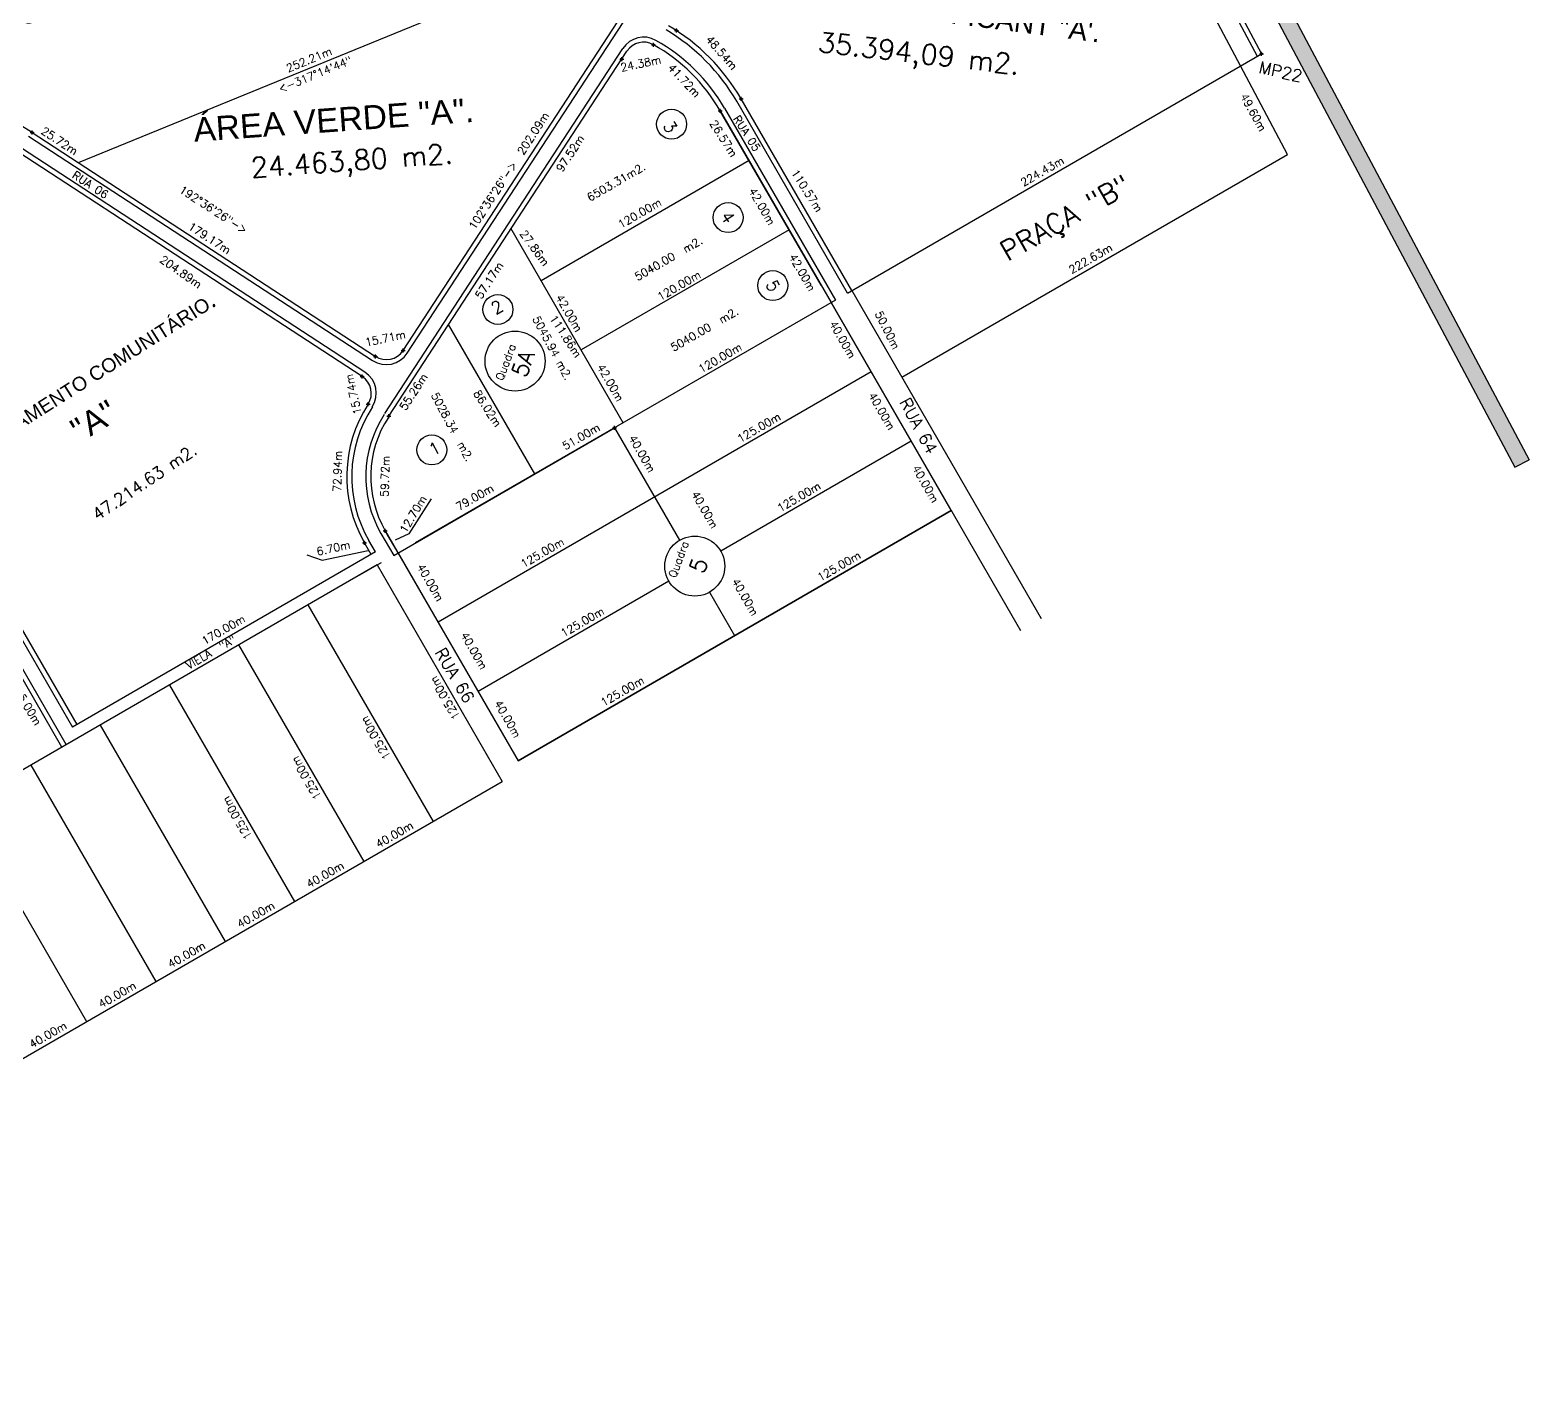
# Model space of a CAD drawing. Extents: x -23785941 to 8798891, y -8418521 to 21897894.
# Drawn here: x -21194 to -20445, y -2772 to -2096 of the extents above; entities that cross this region are included whole.
import ezdxf
from ezdxf.enums import TextEntityAlignment as Align

# ---------------------------------------------------------------- set-up
doc = ezdxf.new("R2010")
doc.units = 0
doc.header["$MEASUREMENT"] = 0
doc.header["$PDMODE"] = 34
doc.header["$PDSIZE"] = 1
doc.layers.get('0').update_dxf_attribs({"linetype": 'CONTINUOUS'})
for name, color, linetype in [('CALCADA', 3, 'CONTINUOUS'), ('REG120_280', 4, 'CONTINUOUS'), ('REG60_100', 2, 'CONTINUOUS'), ('RUA', 1, 'CONTINUOUS'), ('TER_POLI', 5, 'CONTINUOUS'), ('VEGE', 102, 'CONTINUOUS')]:
    doc.layers.add(name, color=color, linetype=linetype)
doc.styles.add('1_5MM', font='romans.shx', dxfattribs={"height": 6})
doc.styles.add('1MM', font='romans.shx', dxfattribs={"height": 4})
doc.styles.add('2_5MM', font='romans.shx', dxfattribs={"height": 10})
doc.styles.add('2MM', font='romans.shx', dxfattribs={"height": 8})
doc.styles.add('3MM', font='romans.shx', dxfattribs={"height": 12})

msp = doc.modelspace()

# ---------------------------------------------------------------- hatches: boundary and pattern name
msp.add_hatch(color=252).paths.add_polyline_path([(-20451.89, -2314.5), (-20444.83, -2310.75), (-20632.49, -1957.5), (-20952.64, -1354.85), (-20960.15, -1357.77), (-20639.55, -1961.25)])

# ---------------------------------------------------------------- linework, layer by layer
at = {"color": 5}
for p, q in [((-20721.16, -1839.06), (-20578.56, -2107.92)), ((-20798.68, -2223.55), (-20801.18, -2219.22))]:
    msp.add_line(p, q, dxfattribs=at)
at = {"color": 252}
for p, q in [((-20639.55, -1961.25), (-20451.89, -2314.5)), ((-20632.49, -1957.5), (-20444.83, -2310.75))]:
    msp.add_line(p, q, dxfattribs=at)
for p, q in [((-20588.96, -2113.93), (-20655.88, -1987.75)), ((-21007.62, -2256.15), (-20848.39, -2011.99)), ((-21169.9, -2162.25), (-20936.33, -2066.7)), ((-21014.68, -2288.93), (-20895.73, -2106.55)), ((-20785.45, -2227.46), (-20578.56, -2107.92)), ((-20565.52, -2158.13), (-20588.96, -2113.93)), ((-20783.29, -2226.21), (-20838.68, -2130.33)), ((-20798.68, -2223.55), (-20849.38, -2135.81)), ((-20833.7, -2162.94), (-20849.08, -2136.34)), ((-20849.07, -2136.33), (-20793.68, -2232.21)), ((-21193.46, -2146.88), (-21021.46, -2259.06)), ((-21028.01, -2269.11), (-21199.7, -2157.14)), ((-20834.7, -2161.21), (-20938.61, -2221.24)), ((-20758.27, -2269.5), (-20565.52, -2158.13)), ((-21314.64, -2194.07), (-21170.73, -2443.14)), ((-20897.58, -2292.24), (-20953.6, -2195.29)), ((-20814.69, -2195.84), (-20918.59, -2255.88)), ((-21178.12, -2454.33), (-21320.7, -2207.56)), ((-20791.51, -2230.96), (-21001.49, -2352.28)), ((-20793.68, -2232.21), (-20698.99, -2396.09)), ((-20783.29, -2226.21), (-20688.6, -2390.09)), ((-20941.74, -2317.76), (-20984.83, -2243.17)), ((-21014.97, -2289.56), (-21014.65, -2288.88)), ((-21012.31, -2358.53), (-20901.91, -2294.74)), ((-20451.89, -2314.5), (-20444.83, -2310.75)), ((-20993.49, -2330.32), (-21004.73, -2347.76)), ((-20733.64, -2336.11), (-20950.11, -2461.18)), ((-21023.54, -2358.09), (-21026.89, -2352.29)), ((-21010.14, -2357.28), (-21016.5, -2346.28)), ((-21016.5, -2346.28), (-20950.11, -2461.18)), ((-21004.73, -2347.76), (-21011.63, -2350.9)), ((-21021.37, -2356.84), (-21172.9, -2444.39)), ((-21048, -2360.96), (-21025.05, -2356.05)), ((-21020.53, -2363.28), (-21540.05, -2663.45)), ((-21029.22, -2368.3), (-21020.53, -2363.28)), ((-21020.53, -2363.28), (-21018.37, -2362.03)), ((-20854.42, -2376.94), (-20841.88, -2398.65))]:
    msp.add_line(p, q)
at = {"color": 1}
for p, q in [((-20733.64, -2336.11), (-20793.68, -2232.21)), ((-20773.67, -2266.84), (-20990.13, -2391.91)), ((-20901.91, -2294.74), (-20869.43, -2350.97)), ((-20753.66, -2301.48), (-20848.79, -2356.45)), ((-20950.11, -2461.18), (-20733.64, -2336.11)), ((-21010.14, -2357.28), (-20950.11, -2461.18)), ((-21020.53, -2363.28), (-20958, -2471.52)), ((-20874.77, -2371.45), (-20970.12, -2426.55)), ((-20854.42, -2376.94), (-20841.88, -2398.65)), ((-21055.17, -2383.29), (-20992.63, -2491.53)), ((-21089.8, -2403.31), (-21027.27, -2511.54)), ((-21124.44, -2423.32), (-21061.9, -2531.55)), ((-21159.07, -2443.33), (-21096.54, -2551.56)), ((-21193.71, -2463.34), (-21131.17, -2571.57)), ((-21477.52, -2771.69), (-20958, -2471.52)), ((-21228.34, -2483.35), (-21165.81, -2591.58))]:
    msp.add_line(p, q, dxfattribs=at)
for centre in [(-20873.4, -2143.03), (-20845.13, -2189.7), (-20822.8, -2223.68), (-20960.23, -2235.64), (-20993.24, -2305.83)]:
    msp.add_circle(centre, 7.5)
at = {"color": 0}
for centre, radius, start, end in [((-20926.27, -2180.95), 101.16, 30.02375, 59.49726), ((-20887.35, -2112.01), 10, 60.55312, 146.8881), ((-20926.27, -2180.95), 89.16, 30.02375, 60.55312), ((-21235.12, -2211.77), 77.11, 56.88813, 120.01869), ((-21016, -2250.68), 10, 236.8883, 326.88818), ((-20969.57, -2319.17), 66.2, 146.88778, 210.01869), ((-20969.57, -2319.17), 54.2, 146.88778, 210.01869)]:
    msp.add_arc(centre, radius, start, end, dxfattribs=at)
msp.add_arc((-21033.48, -2277.49), 10, 326.88813, 56.88782)
for p in [(-20870.96, -2096.26), (-20882.44, -2103.31), (-20898.35, -2110.57), (-20578.56, -2107.92), (-20849.08, -2136.34), (-20838.68, -2130.33), (-21192.99, -2147.19), (-21007.62, -2256.15), (-21021.46, -2259.06), (-21028.01, -2269.11), (-21025.02, -2283), (-21014.68, -2288.93), (-20901.91, -2294.74), (-21026.89, -2352.29), (-21016.5, -2346.28)]:
    msp.add_point(p)
at = {"layer": 'CALCADA'}
for p, q in [((-20723.36, -1840.23), (-20580.77, -2109.09)), ((-21005.53, -2257.51), (-20846.29, -2013.36)), ((-21016.77, -2287.56), (-20897.82, -2105.18)), ((-20846.91, -2135.08), (-20791.51, -2230.96)), ((-20785.45, -2227.46), (-20840.85, -2131.58)), ((-21194.83, -2148.97), (-21022.82, -2261.15)), ((-21026.65, -2267.02), (-21198.33, -2155.05)), ((-21316.8, -2195.32), (-21172.9, -2444.39)), ((-21175.96, -2453.08), (-21318.54, -2206.31)), ((-21021.37, -2356.84), (-21024.72, -2351.04)), ((-21018.66, -2347.53), (-21012.31, -2358.53))]:
    msp.add_line(p, q, dxfattribs=at)
for centre, radius, start, end in [((-20926.27, -2180.95), 98.66, 30.02375, 59.49726), ((-20887.35, -2112.01), 12.5, 60.55312, 146.8881), ((-20926.27, -2180.95), 91.66, 30.02375, 60.55312), ((-21016, -2250.68), 12.5, 236.8883, 326.88818), ((-21033.48, -2277.49), 12.5, 326.88813, 56.88782), ((-20969.57, -2319.17), 63.7, 146.88778, 210.01869), ((-20969.57, -2319.17), 56.7, 146.88778, 210.01869)]:
    msp.add_arc(centre, radius, start, end, dxfattribs=at)
at = {"layer": 'REG120_280'}
msp.add_line((-21055.64, -2358.23), (-21048, -2360.96), dxfattribs=at)
at = {"layer": 'TER_POLI'}
for centre in [(-20951.66, -2261.43), (-20861.81, -2363.89)]:
    msp.add_circle(centre, 15, dxfattribs=at)

# ---------------------------------------------------------------- texts
at = {"style": '1MM'}
for s, rotation, p in [('49.60m', 299.0433, (-20582.56, -2137.11)), ('222.63m', 30.13063, (-20664, -2210.16)), ('50.00m', 296.96821, (-20765.49, -2245.95)), ('40.00m', 299.94183, (-20787.87, -2250.65)), ('40.00m', 299.94183, (-20768.28, -2286.45)), ('125.00m', 30.01869, (-20829.78, -2294.65)), ('40.00m', 299.94183, (-20888.11, -2307.71)), ('40.00m', 299.94183, (-20746.44, -2322.81)), ('40.00m', 299.94183, (-20856.75, -2335.68)), ('125.00m', 30.01869, (-20809.77, -2329.28)), ('125.00m', 30.01869, (-20938.01, -2357.18)), ('125.00m', 30.01869, (-20789.76, -2363.92)), ('40.00m', 299.94183, (-20993.94, -2372.04)), ('40.00m', 299.94183, (-20836.59, -2379.32)), ('125.00m', 30.01869, (-20918, -2391.82)), ('40.00m', 299.94183, (-20972.1, -2406.17)), ('125.00m', 120.01869, (-20986.73, -2429.79)), ('125.00m', 30.01869, (-20897.99, -2426.45)), ('40.00m', 299.94183, (-20955.3, -2440.29)), ('125.00m', 120.01869, (-21021.36, -2449.8)), ('125.00m', 120.01869, (-21056, -2469.81)), ('125.00m', 120.01869, (-21090.63, -2489.82)), ('40.00m', 30.01869, (-21011.95, -2498.07)), ('40.00m', 30.01869, (-21046.58, -2518.08)), ('40.00m', 30.01869, (-21081.22, -2538.09)), ('40.00m', 30.01869, (-21115.85, -2558.1)), ('40.00m', 30.01869, (-21150.49, -2578.11)), ('40.00m', 30.01869, (-21185.12, -2598.12))]:
    msp.add_text(s, height=4, rotation=rotation, dxfattribs=at).set_placement(p, align=Align.MIDDLE)
at = {"color": 1, "insert": (-20578.99, -2111.45), "char_height": 6, "width": 53.397, "attachment_point": 1, "rotation": 347.3951, "style": '1_5MM'}
msp.add_mtext('MP22', dxfattribs=at)
at = {"attachment_point": 1}
for s, insert, char_height, width, rotation, style in [('3', (-20873.01, -2140.57), 6, 5.126, 304.15586, '1_5MM'), ('PRAÇA "B"', (-20710.5, -2203.17), 10, 186.806, 29.499, '2_5MM'), ('4', (-20844.16, -2185.77), 6, 6.407, 302.94165, '1_5MM'), ('5', (-20821.25, -2220.13), 6, 6.407, 298.46472, '1_5MM'), ('2', (-20964.35, -2233.04), 6, 3.204, 29.23474, '1_5MM'), ('RUA 64', (-20754.45, -2279.12), 6, 76.633, 298.211, '1_5MM'), ('1', (-20995.5, -2303.67), 6, 4.485, 27.48372, '1_5MM'), ('VIELA  "A"', (-21116.7, -2412.17), 4, 603.212, 29.84507, '1MM'), ('RUA 66', (-20986.84, -2404), 6, 67.027, 300.49362, '1_5MM')]:
    msp.add_mtext(s, dxfattribs=dict(at, insert=insert, char_height=char_height, width=width, rotation=rotation, style=style))
at = {"color": 1, "attachment_point": 1, "rotation": 69.49536}
for s, insert, char_height, style in [('Quadra', (-20961.53, -2270.15), 4, '1MM'), ('5A', (-20953.64, -2267.38), 8, '2MM')]:
    msp.add_mtext(s, dxfattribs=dict(at, insert=insert, char_height=char_height, style=style))
at = {"layer": 'REG60_100', "style": '1MM'}
for s, rotation, p in [('48.54m', 311.07666, (-20848.39, -2107.23)), ('24.38m', 11.52286, (-20888.8, -2112.72)), ('41.72m', 313.45536, (-20867.04, -2121.19)), ('26.57m', 302.52652, (-20847.41, -2150.18)), ('97.52m', 56.88786, (-20924.1, -2157.56)), ('224.43m', 30.01869, (-20688.12, -2166.6)), ('110.57m', 302.49875, (-20805.66, -2176.29)), ('42.00m', 299.94183, (-20828.19, -2184.08)), ('120.00m', 30.01869, (-20889.37, -2187.53)), ('179.17m', 326.94361, (-21104.32, -2200)), ('27.86m', 306.13936, (-20941.84, -2204.91)), ('204.89m', 325.09609, (-21118.63, -2216.82)), ('42.00m', 299.94183, (-20808.03, -2217.08)), ('57.17m', 56.88786, (-20964.56, -2221.02)), ('120.00m', 30.01869, (-20869.71, -2223.67)), ('42.00m', 299.94183, (-20924.6, -2237.42)), ('111.86m', 303.26168, (-20926.33, -2249)), ('120.00m', 30.01869, (-20849.19, -2259.85)), ('55.26m', 56.88786, (-21002.39, -2276.75)), ('42.00m', 299.94183, (-20903.94, -2272.2)), ('86.02m', 303.26168, (-20965.38, -2285.08)), ('51.00m', 30.01869, (-20918.61, -2299.16)), ('72.94m', 88.45313, (-21040.39, -2316.52)), ('59.72m', 88.45313, (-21016.65, -2319.02)), ('12.70m', 59.35304, (-21002.59, -2337.93)), ('79.00m', 30.01869, (-20971.78, -2329.5)), ('6.70m', 12.5899, (-21042.44, -2354.87)), ('170.00m', 30.01869, (-21097.46, -2395.69)), ('45.00m', 301.86814, (-21195.14, -2434.14))]:
    msp.add_text(s, height=4, rotation=rotation, dxfattribs=at).set_placement(p, align=Align.MIDDLE)
for s, rotation, p in [('6503.31m2.', 30.06347, (-20899.5, -2174.66)), ('5040.00  m2.', 30.06347, (-20873.32, -2212.95)), ('5045.94 m2.', 298.15838, (-20935.81, -2256.38)), ('5040.00  m2.', 30.06347, (-20855.34, -2248.29)), ('5028.34  m2.', 298.15838, (-20985.86, -2295.79))]:
    msp.add_text(s, height=4, rotation=rotation, dxfattribs=at).set_placement(p, align=Align.BOTTOM_CENTER)
at = {"layer": 'RUA', "style": '1MM'}
for s, rotation, p in [('<-317%%d14\'44"', 22.24972, (-21051.6, -2118.18)), ('252.21m', 22.24972, (-21054.63, -2110.77)), ('102%%d36\'26"->  202.09m', 56.88813, (-20954.76, -2166.28)), ('25.72m', 326.88417, (-21179.26, -2151.37)), ('192%%d36\'26"->', 327.00389, (-21102.42, -2185.73)), ('15.71m', 11.88833, (-21016.48, -2250.07)), ('15.74m', 103.03334, (-21032.53, -2278.04))]:
    msp.add_text(s, height=4, rotation=rotation, dxfattribs=at).set_placement(p, align=Align.MIDDLE)
at = {"layer": 'RUA', "char_height": 4, "width": 808.839, "attachment_point": 1, "style": '1_5MM'}
for s, insert, rotation in [('RUA 05', (-20839.54, -2138.07), 302.70998), ('RUA 06', (-21171.18, -2166.18), 326.86836)]:
    msp.add_mtext(s, dxfattribs=dict(at, insert=insert, rotation=rotation))
at = {"layer": 'RUA', "attachment_point": 1, "rotation": 69.49536}
for s, insert, char_height, style in [('Quadra', (-20875.1, -2368.74), 4, '1MM'), ('5', (-20864.84, -2365.4), 8, '2MM')]:
    msp.add_mtext(s, dxfattribs=dict(at, insert=insert, char_height=char_height, style=style))
at = {"layer": 'VEGE'}
for s, height, rotation, style, p in [('35.394,09 m2.', 10, 353.49911, '2_5MM', (-20750.65, -2115.53)), ('24.463,80 m2.', 10, 4.09122, '2_5MM', (-21032.7, -2169.14)), ('47.214.63 m2.', 6, 33.98567, '1_5MM', (-21134.19, -2325.84))]:
    msp.add_text(s, height=height, rotation=rotation, dxfattribs=dict(at, style=style)).set_placement(p, align=Align.BOTTOM_CENTER)
at = {"layer": 'VEGE', "attachment_point": 1}
for s, insert, char_height, width, rotation, style in [('\\fArial|b0|i0|c0|p34;ÁREA NON EDFICANT "A\'.', (-20828.42, -2070.37), 10, 262.446, 352.65028, '2_5MM'), ('\\fArial|b0|i0|c0|p34;ÁREA NON EDFICANT "B".', (-21308.43, -2097.36), 10, 262.446, 7.40444, '2_5MM'), ('\\fArial|b0|i0|c0|p34;ÁREA VERDE "A".', (-21112.79, -2139.85), 12, 262.446, 4.06972, '3MM'), ('\\fArial|b0|i0|c0|p34;EQUIPAMENTO COMUNITÁRIO\\Fromant.shx;.', (-21229.04, -2306.43), 7, 664.18, 32.365, '1_5MM'), ('\\fArial|b0|i0|c0|p34;"A"', (-21175.23, -2292.06), 12, 85.392, 30.94472, '3MM')]:
    msp.add_mtext(s, dxfattribs=dict(at, insert=insert, char_height=char_height, width=width, rotation=rotation, style=style))

doc.saveas('drawing.dxf')
